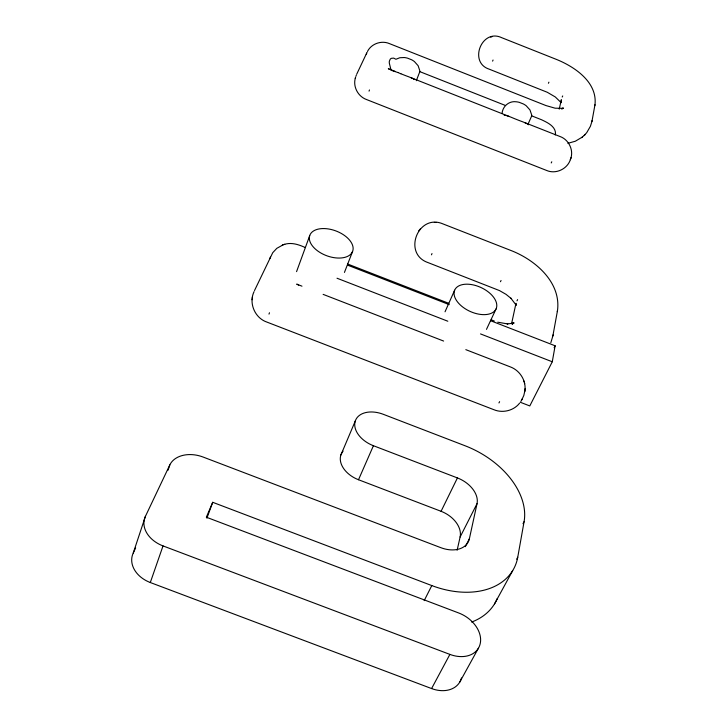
<?xml version="1.0" encoding="UTF-8"?>
<svg xmlns="http://www.w3.org/2000/svg" width="727" height="727" viewBox="0 0 727 727"><rect width="100%" height="100%" fill="white"/><g stroke="black" fill="none" stroke-linecap="round" stroke-linejoin="round"><path stroke-width="1.09" d="M515.916 305.313L515.997 303.25L511.608 323.588M525.003 389.754C525.966 379.921 519.432 370.188 510.218 366.853L465.816 349.651M254.087 291.591C248.489 303.041 254.832 317.999 266.854 322.07L493.887 409.701C502.684 413.39 513.698 410.728 519.596 403.167M521.795 399.795L523.822 395.461L524.93 390.454M524.83 391.571L525.103 388.681M550.821 342.726L552.865 335.956L557.491 310.583C561.28 282.021 534.863 259.675 510.745 250.415L443.025 223.934C418.107 213.102 402.267 253.705 427.958 262.574L499.476 290.582L506.037 294.344L511.226 298.552L510.845 298.179L515.67 304.504M584.19 135.44L586.744 132.632L590.397 126.316L591.932 121.473L594.986 104.706C597.521 82.178 574.703 66.811 556.491 59.441L501.621 37.65C481.719 28.226 468.306 62.422 489.171 69.156L547.24 92.256L555.283 96.955L561.189 102.689M252.087 299.769L252.224 298.679M252.314 297.952L252.46 296.843M516.679 559.19L517.742 557.236L524.076 521.713A76.435 51.526 27.4 0 0 465.089 445.769L383.283 414.299A24.763 16.403 23.8 0 0 355.249 421.133A24.763 16.403 23.8 0 0 373.424 445.715L457.428 477.93A25.463 17.148 27.4 0 1 477.021 503.693L469.378 538.771L465.325 546.677M520.296 402.258L529.792 405.939L552.275 361.773L555.128 345.788L490.552 320.698M594.822 105.624L594.986 104.706M591.932 121.473L592.105 120.528M552.865 335.956L553.065 334.893M557.3 311.629L557.491 310.583M559.236 109.141L561.326 99.708L561.208 102.289M457.119 550.275L460.109 537.026L477.021 503.693M355.612 77.271C352.45 86.086 357.82 96.482 366.562 99.554L546.45 170.391C555.955 174.653 567.96 168.818 570.64 158.777M570.322 159.713C574.257 150.789 569.032 139.593 559.89 136.467L522.086 121.573A16.467 1.245 21.8 0 1 519.051 120.446L514.952 118.828A16.467 1.245 21.8 0 1 511.772 117.501L408.256 76.617A16.539 1.245 21.5 0 1 405.139 75.454L400.922 73.79M355.258 78.371L355.558 77.435M461.472 677.964A27.608 20.774 32.1 0 1 431.584 688.56L150.307 582.527A27.726 21.201 15.8 0 1 133.241 553.029L145.427 516.343L169.836 464.889A27.135 19.411 17.2 0 1 203.042 457.019L440.826 547.676A26.181 18.102 28 0 0 469.378 538.771M168.046 470.215L169.836 464.889M570.695 158.622L571.013 157.686M150.307 582.527L163.021 545.913A28.28 21.056 16.4 0 1 145.427 516.343M269.899 258.467L270.362 257.14M268.99 314.109L269.472 312.755M355.912 76.326L356.339 75.135M366.281 54.371L366.699 53.198M296.561 271.634L309.711 235.657M206.904 518.169L212.711 502.302L431.802 585.571A78.598 54.398 28 0 0 517.742 557.236M369.043 91.139L369.48 89.948M416.307 80.715L419.824 71.637L419.724 70.483L418.116 65.703L414.426 61.568A16.494 13.204 21.1 0 0 411.636 59.778L407.502 58.142A16.494 13.204 21.1 0 0 404.23 57.533L399.805 57.742L395.933 59.26L393.661 58.115L391.444 58.314A16.567 7.315 48.6 0 0 390.254 59.169L389.381 61.113A16.567 7.315 48.6 0 0 389.318 63.158L391.117 70.383M344.444 272.416L352.586 251.451A22.855 13.222 20.5 0 0 324.76 228.587A22.855 13.222 20.5 0 0 316.354 249.906A22.855 13.222 20.5 0 0 352.586 251.451M492.597 61.132L493.06 60.023M340.899 454.966L355.321 420.933M431.474 254.823L432.002 253.569M212.711 502.302L206.35 517.206L458.755 612.997A28.153 20.629 31.4 0 1 480.247 643.522A28.153 20.629 31.4 0 1 449.895 654.4L163.021 545.913M502.066 113.43C502.648 106.242 509.091 100.799 516.079 101.771A16.412 13.131 26.3 0 1 519.296 102.353L523.404 103.979A16.412 13.131 26.3 0 1 526.212 105.769L529.956 109.922L531.619 114.721L531.728 115.866L528.22 123.763M460.109 537.026A25.009 17.339 27.7 0 0 441.071 511.299L358.511 479.738L373.424 445.715M445.042 311.792L454.62 290.264M548.422 83.26L548.912 82.169M562.207 97.036L562.707 95.937M551.239 162.939L551.775 161.794M500.476 281.731L501.048 280.495M133.241 553.029L135.631 547.94M486.481 329.367L496.014 309.03A22.728 13.131 24.6 0 0 470.078 284.375A22.728 13.131 24.6 0 0 460.164 304.84A22.728 13.131 24.6 0 0 496.014 309.03M254.505 290.546L272.725 252.714L276.814 248.334L283.185 244.799M356.703 74.218L367.062 52.299M517.015 300.833L517.606 299.597M441.071 511.299L457.428 477.93M498.958 402.94L499.594 401.658M424.186 600.629L431.802 585.571M554.119 347.788L555.128 345.788M431.584 688.56L449.895 654.4M523.004 523.713L524.076 521.713M494.505 603.928L512.699 570.613M459.718 682.171L478.375 648.293M520.914 401.368L522.34 398.814M367.489 51.426C371.406 43.593 381.639 40.13 389.59 43.675L545.977 105.569L555.119 108.196L563.271 108.332L561.662 108.696L563.343 108.187L561.707 108.859M418.67 230.986L419.325 230.15M419.597 229.814L420.242 228.996M512.644 323.851L513.371 323.042M567.887 143.31L575.357 141.22L582.363 137.04M581.664 137.648L584.908 134.813M512.926 323.56L513.753 322.897L512.172 323.978L513.916 322.924L511.935 323.815L513.725 323.124L507.155 323.951L507.828 323.951L497.741 322.206M562.216 108.641L563.025 108.187M283.966 244.536C291.136 241.991 298.788 244.554 305.358 247.589M282.303 245.099L284.775 244.263M490.48 37.004L491.279 36.813M491.461 36.768L492.206 36.595M435.891 222.444L436.473 222.444M434.337 222.426L435.028 222.426M504.165 115.193L505.083 115.257M391.489 70.392L397.869 72.518M506.019 115.429L508.945 116.347M337.01 278.223L447.814 321.225M480.52 333.92L552.275 361.773M301.978 286.174L296.698 284.121L298.688 285.111M323.124 294.362L443.624 341.054M347.588 264.001L448.932 303.386M491.152 319.798L494.324 321.034M347.633 265.155L449.268 304.649M419.824 71.637L505.483 105.488M531.728 115.866L541.47 119.719C547.249 122.454 555.873 126.344 555.51 134.022A12.432 10.878 12.1 0 1 555.21 134.949M395.134 71.391L388.318 68.701L389.218 69.129M411.064 77.689L413.627 78.916M524.767 122.599L527.248 123.808M413.727 78.979L414.49 79.479M527.929 124.281L528.465 124.771M523.958 381.021L524.212 381.957M524.412 382.729L524.676 383.729M515.825 304.477L515.997 305.449M400.85 73.763A16.539 1.245 21.5 0 1 397.796 72.482M358.511 479.738A24.336 16.594 23.9 0 1 343.044 451.194M497.304 598.403A77.153 54.925 28.4 0 1 471.641 622.058"/></g></svg>
